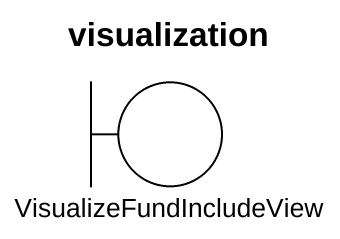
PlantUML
@startuml
title visualization
boundary VisualizeFundIncludeView
@enduml
